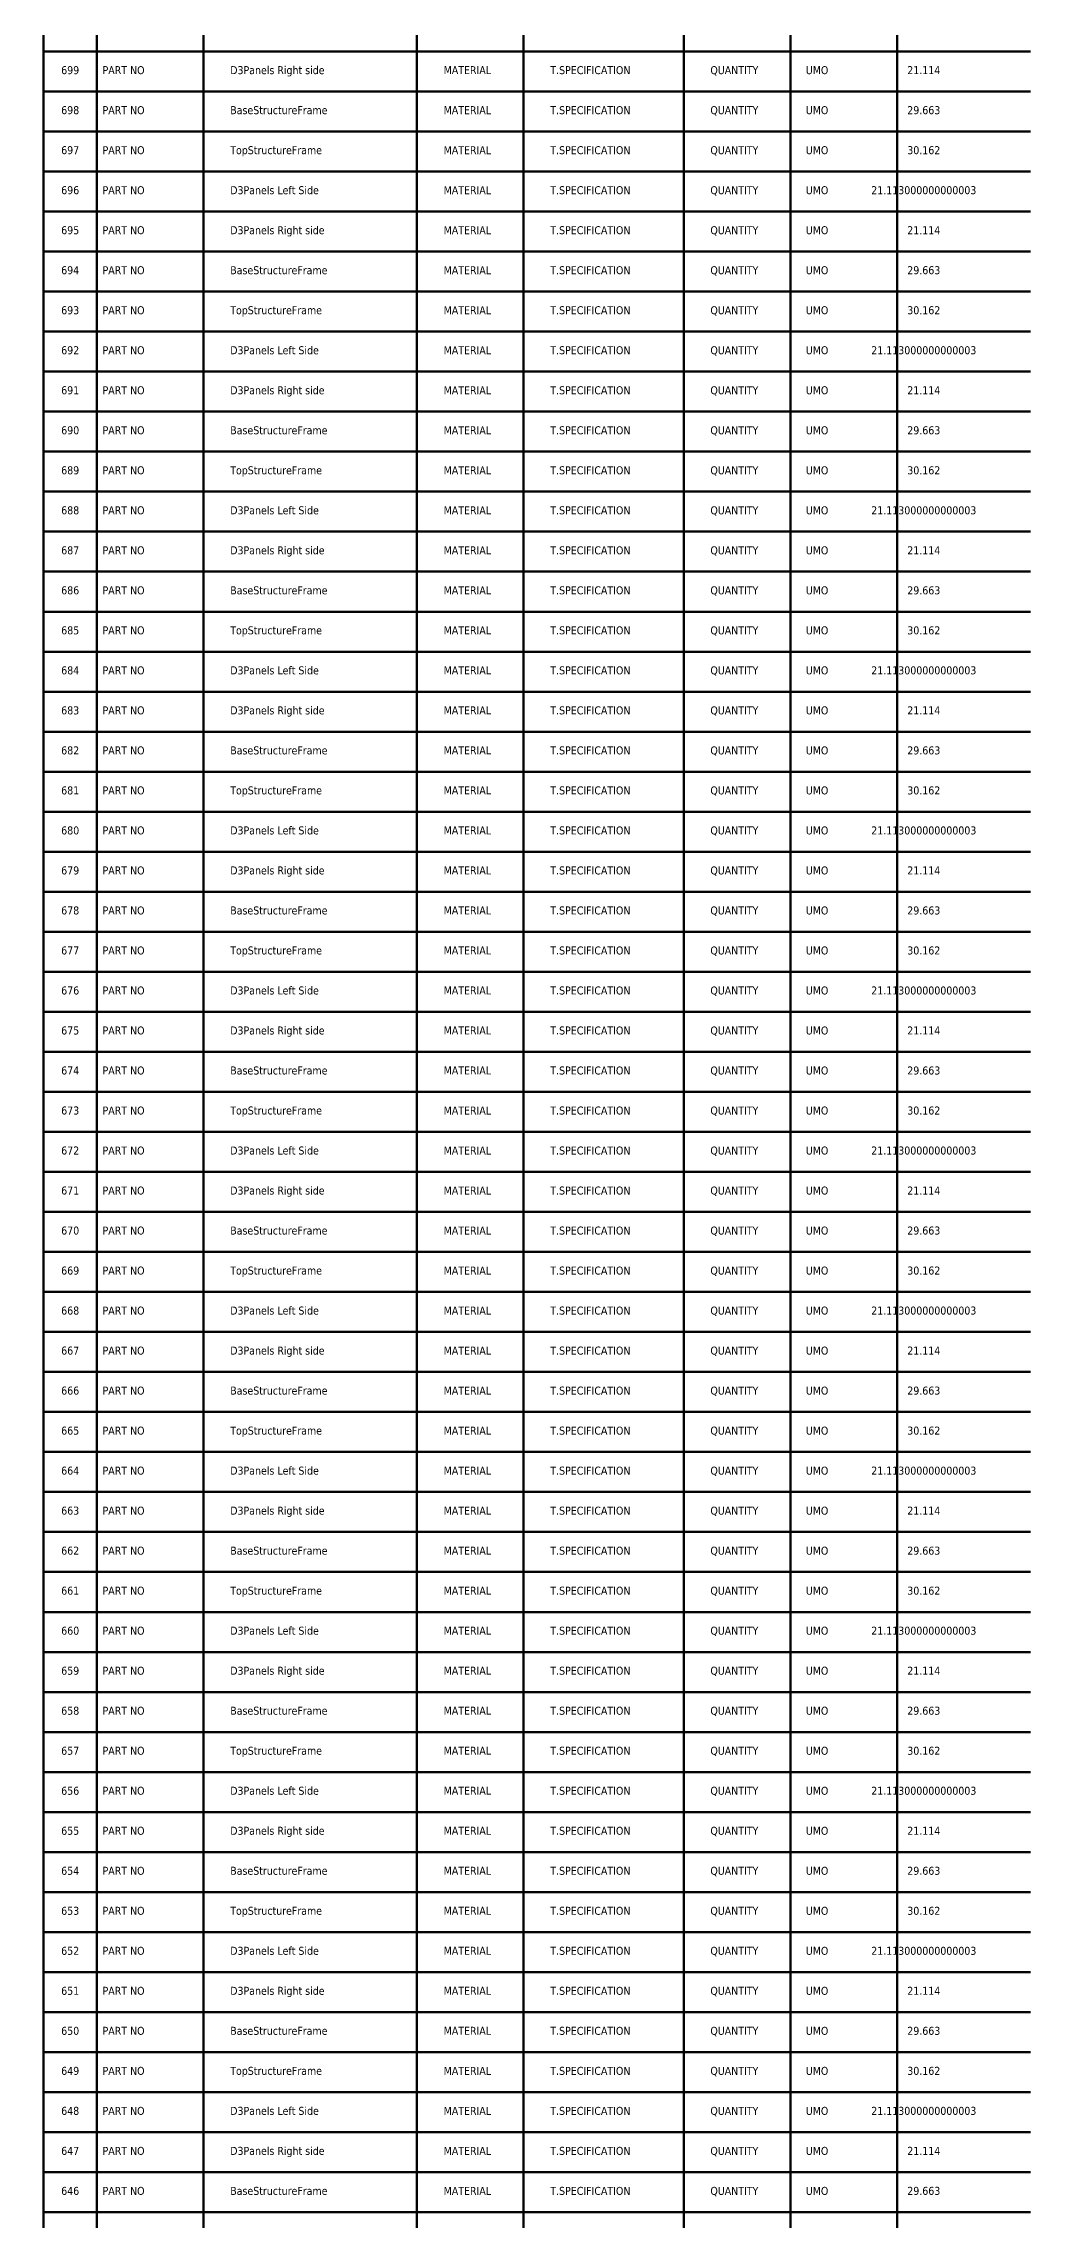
# Model space of a CAD drawing. Header units: metres. Extents: x 849 to 1219, y 30 to 13120.
# Drawn here: x 849 to 1219, y 9847 to 10663 of the extents above; entities that cross this region are included whole.
import ezdxf
from ezdxf.enums import TextEntityAlignment as Align

# ---------------------------------------------------------------- set-up
doc = ezdxf.new("R2010")
doc.units = ezdxf.units.M
doc.layers.add('Default', color=7, linetype='Continuous', lineweight=50, true_color=0x000000)
doc.styles.add('Default', font='tahoma.ttf')

msp = doc.modelspace()

# ---------------------------------------------------------------- linework, layer by layer
at = {"layer": 'Default'}
for p, q in [((849, 160), (849, 13120)), ((869, 13120), (869, 160)), ((909, 13120), (909, 160)), ((989, 13120), (989, 160)), ((1029, 13120), (1029, 160)), ((1089, 13120), (1089, 160)), ((1129, 13120), (1129, 160)), ((1169, 13120), (1169, 160)), ((849, 10660), (1219, 10660)), ((849, 10645), (1219, 10645)), ((849, 10630), (1219, 10630)), ((849, 10615), (1219, 10615)), ((849, 10600), (1219, 10600)), ((849, 10585), (1219, 10585)), ((849, 10570), (1219, 10570)), ((849, 10555), (1219, 10555)), ((849, 10540), (1219, 10540)), ((849, 10525), (1219, 10525)), ((849, 10510), (1219, 10510)), ((849, 10495), (1219, 10495)), ((849, 10480), (1219, 10480)), ((849, 10465), (1219, 10465)), ((849, 10450), (1219, 10450)), ((849, 10435), (1219, 10435)), ((849, 10420), (1219, 10420)), ((849, 10405), (1219, 10405)), ((849, 10390), (1219, 10390)), ((849, 10375), (1219, 10375)), ((849, 10360), (1219, 10360)), ((849, 10345), (1219, 10345)), ((849, 10330), (1219, 10330)), ((849, 10315), (1219, 10315)), ((849, 10300), (1219, 10300)), ((849, 10285), (1219, 10285)), ((849, 10270), (1219, 10270)), ((849, 10255), (1219, 10255)), ((849, 10240), (1219, 10240)), ((849, 10225), (1219, 10225)), ((849, 10210), (1219, 10210)), ((849, 10195), (1219, 10195)), ((849, 10180), (1219, 10180)), ((849, 10165), (1219, 10165)), ((849, 10150), (1219, 10150)), ((849, 10135), (1219, 10135)), ((849, 10120), (1219, 10120)), ((849, 10105), (1219, 10105)), ((849, 10090), (1219, 10090)), ((849, 10075), (1219, 10075)), ((849, 10060), (1219, 10060)), ((849, 10045), (1219, 10045)), ((849, 10030), (1219, 10030)), ((849, 10015), (1219, 10015)), ((849, 10000), (1219, 10000)), ((849, 9985), (1219, 9985)), ((849, 9970), (1219, 9970)), ((849, 9955), (1219, 9955)), ((849, 9940), (1219, 9940)), ((849, 9925), (1219, 9925)), ((849, 9910), (1219, 9910)), ((849, 9895), (1219, 9895)), ((849, 9880), (1219, 9880)), ((849, 9865), (1219, 9865)), ((849, 9850), (1219, 9850))]:
    msp.add_line(p, q, dxfattribs=at)

# ---------------------------------------------------------------- texts
at = {"layer": 'Default', "style": 'Default'}
for s, p in [('699', (859, 10653)), ('PART NO', (879, 10653)), ('UMO', (1139, 10653)), ('21.114', (1179, 10653)), ('698', (859, 10638)), ('PART NO', (879, 10638)), ('UMO', (1139, 10638)), ('29.663', (1179, 10638)), ('697', (859, 10623)), ('PART NO', (879, 10623)), ('UMO', (1139, 10623)), ('30.162', (1179, 10623)), ('696', (859, 10608)), ('PART NO', (879, 10608)), ('UMO', (1139, 10608)), ('21.113000000000003', (1179, 10608)), ('695', (859, 10593)), ('PART NO', (879, 10593)), ('UMO', (1139, 10593)), ('21.114', (1179, 10593)), ('694', (859, 10578)), ('PART NO', (879, 10578)), ('UMO', (1139, 10578)), ('29.663', (1179, 10578)), ('693', (859, 10563)), ('PART NO', (879, 10563)), ('UMO', (1139, 10563)), ('30.162', (1179, 10563)), ('692', (859, 10548)), ('PART NO', (879, 10548)), ('UMO', (1139, 10548)), ('21.113000000000003', (1179, 10548)), ('691', (859, 10533)), ('PART NO', (879, 10533)), ('UMO', (1139, 10533)), ('21.114', (1179, 10533)), ('690', (859, 10518)), ('PART NO', (879, 10518)), ('UMO', (1139, 10518)), ('29.663', (1179, 10518)), ('689', (859, 10503)), ('PART NO', (879, 10503)), ('UMO', (1139, 10503)), ('30.162', (1179, 10503)), ('688', (859, 10488)), ('PART NO', (879, 10488)), ('UMO', (1139, 10488)), ('21.113000000000003', (1179, 10488)), ('687', (859, 10473)), ('PART NO', (879, 10473)), ('UMO', (1139, 10473)), ('21.114', (1179, 10473)), ('686', (859, 10458)), ('PART NO', (879, 10458)), ('UMO', (1139, 10458)), ('29.663', (1179, 10458)), ('685', (859, 10443)), ('PART NO', (879, 10443)), ('UMO', (1139, 10443)), ('30.162', (1179, 10443)), ('684', (859, 10428)), ('PART NO', (879, 10428)), ('UMO', (1139, 10428)), ('21.113000000000003', (1179, 10428)), ('683', (859, 10413)), ('PART NO', (879, 10413)), ('UMO', (1139, 10413)), ('21.114', (1179, 10413)), ('682', (859, 10398)), ('PART NO', (879, 10398)), ('UMO', (1139, 10398)), ('29.663', (1179, 10398)), ('681', (859, 10383)), ('PART NO', (879, 10383)), ('UMO', (1139, 10383)), ('30.162', (1179, 10383)), ('680', (859, 10368)), ('PART NO', (879, 10368)), ('UMO', (1139, 10368)), ('21.113000000000003', (1179, 10368)), ('679', (859, 10353)), ('PART NO', (879, 10353)), ('UMO', (1139, 10353)), ('21.114', (1179, 10353)), ('678', (859, 10338)), ('PART NO', (879, 10338)), ('UMO', (1139, 10338)), ('29.663', (1179, 10338)), ('677', (859, 10323)), ('PART NO', (879, 10323)), ('UMO', (1139, 10323)), ('30.162', (1179, 10323)), ('676', (859, 10308)), ('PART NO', (879, 10308)), ('UMO', (1139, 10308)), ('21.113000000000003', (1179, 10308)), ('675', (859, 10293)), ('PART NO', (879, 10293)), ('UMO', (1139, 10293)), ('21.114', (1179, 10293)), ('674', (859, 10278)), ('PART NO', (879, 10278)), ('UMO', (1139, 10278)), ('29.663', (1179, 10278)), ('673', (859, 10263)), ('PART NO', (879, 10263)), ('UMO', (1139, 10263)), ('30.162', (1179, 10263)), ('672', (859, 10248)), ('PART NO', (879, 10248)), ('UMO', (1139, 10248)), ('21.113000000000003', (1179, 10248)), ('671', (859, 10233)), ('PART NO', (879, 10233)), ('UMO', (1139, 10233)), ('21.114', (1179, 10233)), ('670', (859, 10218)), ('PART NO', (879, 10218)), ('UMO', (1139, 10218)), ('29.663', (1179, 10218)), ('669', (859, 10203)), ('PART NO', (879, 10203)), ('UMO', (1139, 10203)), ('30.162', (1179, 10203)), ('668', (859, 10188)), ('PART NO', (879, 10188)), ('UMO', (1139, 10188)), ('21.113000000000003', (1179, 10188)), ('667', (859, 10173)), ('PART NO', (879, 10173)), ('UMO', (1139, 10173)), ('21.114', (1179, 10173)), ('666', (859, 10158)), ('PART NO', (879, 10158)), ('UMO', (1139, 10158)), ('29.663', (1179, 10158)), ('665', (859, 10143)), ('PART NO', (879, 10143)), ('UMO', (1139, 10143)), ('30.162', (1179, 10143)), ('664', (859, 10128)), ('PART NO', (879, 10128)), ('UMO', (1139, 10128)), ('21.113000000000003', (1179, 10128)), ('663', (859, 10113)), ('PART NO', (879, 10113)), ('UMO', (1139, 10113)), ('21.114', (1179, 10113)), ('662', (859, 10098)), ('PART NO', (879, 10098)), ('UMO', (1139, 10098)), ('29.663', (1179, 10098)), ('661', (859, 10083)), ('PART NO', (879, 10083)), ('UMO', (1139, 10083)), ('30.162', (1179, 10083)), ('660', (859, 10068)), ('PART NO', (879, 10068)), ('UMO', (1139, 10068)), ('21.113000000000003', (1179, 10068)), ('659', (859, 10053)), ('PART NO', (879, 10053)), ('UMO', (1139, 10053)), ('21.114', (1179, 10053)), ('658', (859, 10038)), ('PART NO', (879, 10038)), ('UMO', (1139, 10038)), ('29.663', (1179, 10038)), ('657', (859, 10023)), ('PART NO', (879, 10023)), ('UMO', (1139, 10023)), ('30.162', (1179, 10023)), ('656', (859, 10008)), ('PART NO', (879, 10008)), ('UMO', (1139, 10008)), ('21.113000000000003', (1179, 10008)), ('655', (859, 9993)), ('PART NO', (879, 9993)), ('UMO', (1139, 9993)), ('21.114', (1179, 9993)), ('654', (859, 9978)), ('PART NO', (879, 9978)), ('UMO', (1139, 9978)), ('29.663', (1179, 9978)), ('653', (859, 9963)), ('PART NO', (879, 9963)), ('UMO', (1139, 9963)), ('30.162', (1179, 9963)), ('652', (859, 9948)), ('PART NO', (879, 9948)), ('UMO', (1139, 9948)), ('21.113000000000003', (1179, 9948)), ('651', (859, 9933)), ('PART NO', (879, 9933)), ('UMO', (1139, 9933)), ('21.114', (1179, 9933)), ('650', (859, 9918)), ('PART NO', (879, 9918)), ('UMO', (1139, 9918)), ('29.663', (1179, 9918)), ('649', (859, 9903)), ('PART NO', (879, 9903)), ('UMO', (1139, 9903)), ('30.162', (1179, 9903)), ('648', (859, 9888)), ('PART NO', (879, 9888)), ('UMO', (1139, 9888)), ('21.113000000000003', (1179, 9888)), ('647', (859, 9873)), ('PART NO', (879, 9873)), ('UMO', (1139, 9873)), ('21.114', (1179, 9873)), ('646', (859, 9858)), ('PART NO', (879, 9858)), ('UMO', (1139, 9858)), ('29.663', (1179, 9858))]:
    msp.add_text(s, height=3, dxfattribs=at).set_placement(p, align=Align.MIDDLE_CENTER)
for s, p in [('D3Panels Right side', (919, 10653)), ('MATERIAL', (999, 10653)), ('T.SPECIFICATION', (1039, 10653)), ('QUANTITY', (1099, 10653)), ('BaseStructureFrame', (919, 10638)), ('MATERIAL', (999, 10638)), ('T.SPECIFICATION', (1039, 10638)), ('QUANTITY', (1099, 10638)), ('TopStructureFrame', (919, 10623)), ('MATERIAL', (999, 10623)), ('T.SPECIFICATION', (1039, 10623)), ('QUANTITY', (1099, 10623)), ('D3Panels Left Side', (919, 10608)), ('MATERIAL', (999, 10608)), ('T.SPECIFICATION', (1039, 10608)), ('QUANTITY', (1099, 10608)), ('D3Panels Right side', (919, 10593)), ('MATERIAL', (999, 10593)), ('T.SPECIFICATION', (1039, 10593)), ('QUANTITY', (1099, 10593)), ('BaseStructureFrame', (919, 10578)), ('MATERIAL', (999, 10578)), ('T.SPECIFICATION', (1039, 10578)), ('QUANTITY', (1099, 10578)), ('TopStructureFrame', (919, 10563)), ('MATERIAL', (999, 10563)), ('T.SPECIFICATION', (1039, 10563)), ('QUANTITY', (1099, 10563)), ('D3Panels Left Side', (919, 10548)), ('MATERIAL', (999, 10548)), ('T.SPECIFICATION', (1039, 10548)), ('QUANTITY', (1099, 10548)), ('D3Panels Right side', (919, 10533)), ('MATERIAL', (999, 10533)), ('T.SPECIFICATION', (1039, 10533)), ('QUANTITY', (1099, 10533)), ('BaseStructureFrame', (919, 10518)), ('MATERIAL', (999, 10518)), ('T.SPECIFICATION', (1039, 10518)), ('QUANTITY', (1099, 10518)), ('TopStructureFrame', (919, 10503)), ('MATERIAL', (999, 10503)), ('T.SPECIFICATION', (1039, 10503)), ('QUANTITY', (1099, 10503)), ('D3Panels Left Side', (919, 10488)), ('MATERIAL', (999, 10488)), ('T.SPECIFICATION', (1039, 10488)), ('QUANTITY', (1099, 10488)), ('D3Panels Right side', (919, 10473)), ('MATERIAL', (999, 10473)), ('T.SPECIFICATION', (1039, 10473)), ('QUANTITY', (1099, 10473)), ('BaseStructureFrame', (919, 10458)), ('MATERIAL', (999, 10458)), ('T.SPECIFICATION', (1039, 10458)), ('QUANTITY', (1099, 10458)), ('TopStructureFrame', (919, 10443)), ('MATERIAL', (999, 10443)), ('T.SPECIFICATION', (1039, 10443)), ('QUANTITY', (1099, 10443)), ('D3Panels Left Side', (919, 10428)), ('MATERIAL', (999, 10428)), ('T.SPECIFICATION', (1039, 10428)), ('QUANTITY', (1099, 10428)), ('D3Panels Right side', (919, 10413)), ('MATERIAL', (999, 10413)), ('T.SPECIFICATION', (1039, 10413)), ('QUANTITY', (1099, 10413)), ('BaseStructureFrame', (919, 10398)), ('MATERIAL', (999, 10398)), ('T.SPECIFICATION', (1039, 10398)), ('QUANTITY', (1099, 10398)), ('TopStructureFrame', (919, 10383)), ('MATERIAL', (999, 10383)), ('T.SPECIFICATION', (1039, 10383)), ('QUANTITY', (1099, 10383)), ('D3Panels Left Side', (919, 10368)), ('MATERIAL', (999, 10368)), ('T.SPECIFICATION', (1039, 10368)), ('QUANTITY', (1099, 10368)), ('D3Panels Right side', (919, 10353)), ('MATERIAL', (999, 10353)), ('T.SPECIFICATION', (1039, 10353)), ('QUANTITY', (1099, 10353)), ('BaseStructureFrame', (919, 10338)), ('MATERIAL', (999, 10338)), ('T.SPECIFICATION', (1039, 10338)), ('QUANTITY', (1099, 10338)), ('TopStructureFrame', (919, 10323)), ('MATERIAL', (999, 10323)), ('T.SPECIFICATION', (1039, 10323)), ('QUANTITY', (1099, 10323)), ('D3Panels Left Side', (919, 10308)), ('MATERIAL', (999, 10308)), ('T.SPECIFICATION', (1039, 10308)), ('QUANTITY', (1099, 10308)), ('D3Panels Right side', (919, 10293)), ('MATERIAL', (999, 10293)), ('T.SPECIFICATION', (1039, 10293)), ('QUANTITY', (1099, 10293)), ('BaseStructureFrame', (919, 10278)), ('MATERIAL', (999, 10278)), ('T.SPECIFICATION', (1039, 10278)), ('QUANTITY', (1099, 10278)), ('TopStructureFrame', (919, 10263)), ('MATERIAL', (999, 10263)), ('T.SPECIFICATION', (1039, 10263)), ('QUANTITY', (1099, 10263)), ('D3Panels Left Side', (919, 10248)), ('MATERIAL', (999, 10248)), ('T.SPECIFICATION', (1039, 10248)), ('QUANTITY', (1099, 10248)), ('D3Panels Right side', (919, 10233)), ('MATERIAL', (999, 10233)), ('T.SPECIFICATION', (1039, 10233)), ('QUANTITY', (1099, 10233)), ('BaseStructureFrame', (919, 10218)), ('MATERIAL', (999, 10218)), ('T.SPECIFICATION', (1039, 10218)), ('QUANTITY', (1099, 10218)), ('TopStructureFrame', (919, 10203)), ('T.SPECIFICATION', (1039, 10203)), ('QUANTITY', (1099, 10203)), ('MATERIAL', (999, 10203)), ('D3Panels Left Side', (919, 10188)), ('MATERIAL', (999, 10188)), ('T.SPECIFICATION', (1039, 10188)), ('QUANTITY', (1099, 10188)), ('D3Panels Right side', (919, 10173)), ('MATERIAL', (999, 10173)), ('T.SPECIFICATION', (1039, 10173)), ('QUANTITY', (1099, 10173)), ('BaseStructureFrame', (919, 10158)), ('MATERIAL', (999, 10158)), ('T.SPECIFICATION', (1039, 10158)), ('QUANTITY', (1099, 10158)), ('TopStructureFrame', (919, 10143)), ('MATERIAL', (999, 10143)), ('T.SPECIFICATION', (1039, 10143)), ('QUANTITY', (1099, 10143)), ('D3Panels Left Side', (919, 10128)), ('MATERIAL', (999, 10128)), ('T.SPECIFICATION', (1039, 10128)), ('QUANTITY', (1099, 10128)), ('D3Panels Right side', (919, 10113)), ('MATERIAL', (999, 10113)), ('T.SPECIFICATION', (1039, 10113)), ('QUANTITY', (1099, 10113)), ('BaseStructureFrame', (919, 10098)), ('MATERIAL', (999, 10098)), ('T.SPECIFICATION', (1039, 10098)), ('QUANTITY', (1099, 10098)), ('TopStructureFrame', (919, 10083)), ('MATERIAL', (999, 10083)), ('T.SPECIFICATION', (1039, 10083)), ('QUANTITY', (1099, 10083)), ('D3Panels Left Side', (919, 10068)), ('MATERIAL', (999, 10068)), ('T.SPECIFICATION', (1039, 10068)), ('QUANTITY', (1099, 10068)), ('D3Panels Right side', (919, 10053)), ('MATERIAL', (999, 10053)), ('T.SPECIFICATION', (1039, 10053)), ('QUANTITY', (1099, 10053)), ('BaseStructureFrame', (919, 10038)), ('MATERIAL', (999, 10038)), ('T.SPECIFICATION', (1039, 10038)), ('QUANTITY', (1099, 10038)), ('TopStructureFrame', (919, 10023)), ('MATERIAL', (999, 10023)), ('T.SPECIFICATION', (1039, 10023)), ('QUANTITY', (1099, 10023)), ('D3Panels Left Side', (919, 10008)), ('MATERIAL', (999, 10008)), ('T.SPECIFICATION', (1039, 10008)), ('QUANTITY', (1099, 10008)), ('D3Panels Right side', (919, 9993)), ('MATERIAL', (999, 9993)), ('T.SPECIFICATION', (1039, 9993)), ('QUANTITY', (1099, 9993)), ('BaseStructureFrame', (919, 9978)), ('MATERIAL', (999, 9978)), ('T.SPECIFICATION', (1039, 9978)), ('QUANTITY', (1099, 9978)), ('TopStructureFrame', (919, 9963)), ('MATERIAL', (999, 9963)), ('T.SPECIFICATION', (1039, 9963)), ('QUANTITY', (1099, 9963)), ('D3Panels Left Side', (919, 9948)), ('MATERIAL', (999, 9948)), ('T.SPECIFICATION', (1039, 9948)), ('QUANTITY', (1099, 9948)), ('D3Panels Right side', (919, 9933)), ('MATERIAL', (999, 9933)), ('T.SPECIFICATION', (1039, 9933)), ('QUANTITY', (1099, 9933)), ('BaseStructureFrame', (919, 9918)), ('MATERIAL', (999, 9918)), ('T.SPECIFICATION', (1039, 9918)), ('QUANTITY', (1099, 9918)), ('TopStructureFrame', (919, 9903)), ('MATERIAL', (999, 9903)), ('T.SPECIFICATION', (1039, 9903)), ('QUANTITY', (1099, 9903)), ('D3Panels Left Side', (919, 9888)), ('MATERIAL', (999, 9888)), ('T.SPECIFICATION', (1039, 9888)), ('QUANTITY', (1099, 9888)), ('D3Panels Right side', (919, 9873)), ('MATERIAL', (999, 9873)), ('T.SPECIFICATION', (1039, 9873)), ('QUANTITY', (1099, 9873)), ('BaseStructureFrame', (919, 9858)), ('MATERIAL', (999, 9858)), ('T.SPECIFICATION', (1039, 9858)), ('QUANTITY', (1099, 9858))]:
    msp.add_text(s, height=3, dxfattribs=at).set_placement(p, align=Align.MIDDLE_LEFT)

doc.saveas('drawing.dxf')
